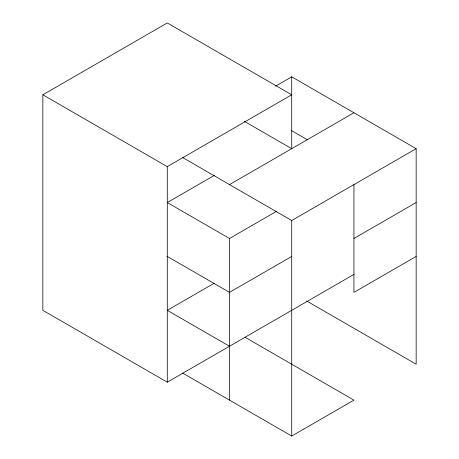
<?xml version="1.0" encoding="UTF-8"?>
<svg xmlns="http://www.w3.org/2000/svg" width="459" height="459" viewBox="0 0 459 459"><rect width="100%" height="100%" fill="white"/><g stroke="black" fill="none" stroke-linecap="round" stroke-linejoin="round"><path stroke-width="0.69" d="M42.848 94.795L167.283 22.95L291.717 94.795L167.283 166.634L42.848 94.795L42.848 310.324L167.283 382.169L353.935 274.402M275.704 86.08L291.717 76.831L416.152 148.676L416.152 364.205L306.578 300.943M214.33 175.395L167.283 202.557L229.5 238.479L276.553 211.318M229.5 184.598L353.935 112.753M182.682 157.569L291.717 220.521L416.152 148.676M214.101 283.295L167.283 310.324L229.5 346.247M291.717 256.443L229.5 292.36L166.973 256.265M353.935 238.479L416.152 202.557M416.152 256.443L353.935 292.36L353.935 184.478M182.682 373.098L291.717 436.05L353.935 400.128L244.98 337.222M291.717 130.717L307.117 139.605M244.286 121.291L291.717 148.676L291.717 76.831M291.717 220.521L291.717 436.05M229.5 238.479L229.5 400.128M167.283 166.399L167.283 382.169"/></g></svg>
